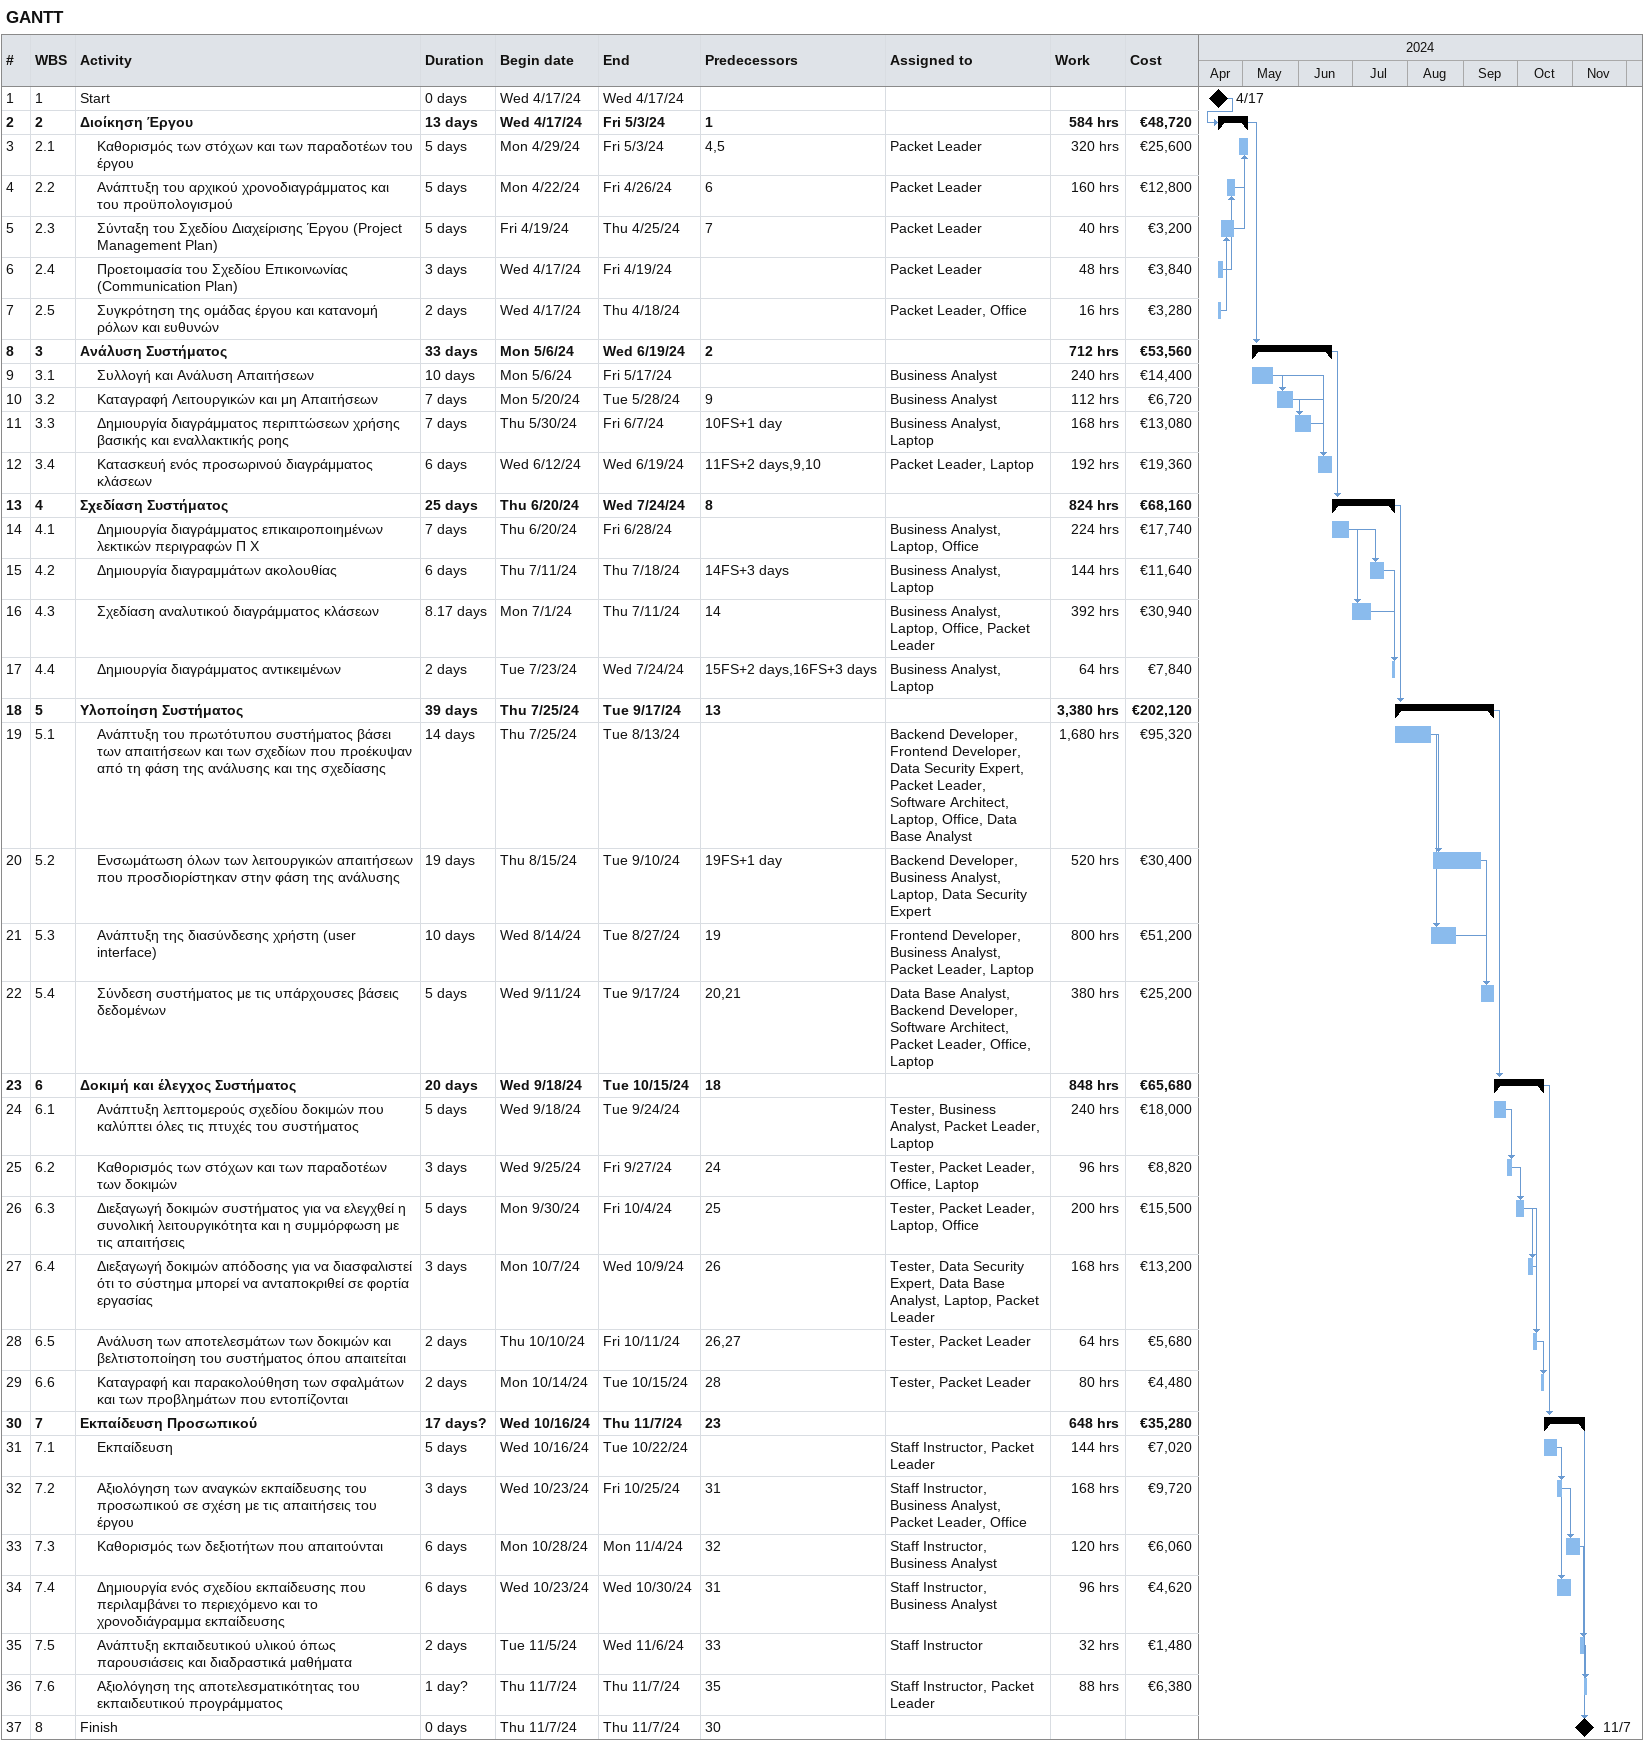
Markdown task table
GANTT

| ID | WBS | Task | Duration | Start | Finish | Predecessors | Resources | Work (h) | Cost (€) |
|---|---|---|---|---|---|---|---|---|---|
| 1 | 1 | Start | 0d | 2024-04-17 | 2024-04-17 |  |  |  |  |
| 2 | 2 | **Διοίκηση Έργου** | 13d | 2024-04-17 | 2024-05-03 | 1 |  | 584 | 48720 |
| 3 | 2.1 | Καθορισμός των στόχων και των παραδοτέων του έργου | 5d | 2024-04-29 | 2024-05-03 | 4, 5 | Packet Leader | 320 | 25600 |
| 4 | 2.2 | Ανάπτυξη του αρχικού χρονοδιαγράμματος και του προϋπολογισμού | 5d | 2024-04-22 | 2024-04-26 | 6 | Packet Leader | 160 | 12800 |
| 5 | 2.3 | Σύνταξη του Σχεδίου Διαχείρισης Έργου (Project Management Plan) | 5d | 2024-04-19 | 2024-04-25 | 7 | Packet Leader | 40 | 3200 |
| 6 | 2.4 | Προετοιμασία του Σχεδίου Επικοινωνίας (Communication Plan) | 3d | 2024-04-17 | 2024-04-19 |  | Packet Leader | 48 | 3840 |
| 7 | 2.5 | Συγκρότηση της ομάδας έργου και κατανομή ρόλων και ευθυνών | 2d | 2024-04-17 | 2024-04-18 |  | Packet Leader, Office | 16 | 3280 |
| 8 | 3 | **Ανάλυση Συστήματος** | 33d | 2024-05-06 | 2024-06-19 | 2 |  | 712 | 53560 |
| 9 | 3.1 | Συλλογή και Ανάλυση Απαιτήσεων | 10d | 2024-05-06 | 2024-05-17 |  | Business Analyst | 240 | 14400 |
| 10 | 3.2 | Καταγραφή Λειτουργικών και μη Απαιτήσεων | 7d | 2024-05-20 | 2024-05-28 | 9 | Business Analyst | 112 | 6720 |
| 11 | 3.3 | Δημιουργία διαγράμματος περιπτώσεων χρήσης βασικής και εναλλακτικής ροης | 7d | 2024-05-30 | 2024-06-07 | 10FS+1d | Business Analyst, Laptop | 168 | 13080 |
| 12 | 3.4 | Κατασκευή ενός προσωρινού διαγράμματος κλάσεων | 6d | 2024-06-12 | 2024-06-19 | 11FS+2d, 9, 10 | Packet Leader, Laptop | 192 | 19360 |
| 13 | 4 | **Σχεδίαση Συστήματος** | 25d | 2024-06-20 | 2024-07-24 | 8 |  | 824 | 68160 |
| 14 | 4.1 | Δημιουργία διαγράμματος επικαιροποιημένων λεκτικών περιγραφών Π Χ | 7d | 2024-06-20 | 2024-06-28 |  | Business Analyst, Laptop, Office | 224 | 17740 |
| 15 | 4.2 | Δημιουργία διαγραμμάτων ακολουθίας | 6d | 2024-07-11 | 2024-07-18 | 14FS+3d | Business Analyst, Laptop | 144 | 11640 |
| 16 | 4.3 | Σχεδίαση αναλυτικού διαγράμματος κλάσεων | 8.17d | 2024-07-01 | 2024-07-11 | 14 | Business Analyst, Laptop, Office, Packet Leader | 392 | 30940 |
| 17 | 4.4 | Δημιουργία διαγράμματος αντικειμένων | 2d | 2024-07-23 | 2024-07-24 | 15FS+2d, 16FS+3d | Business Analyst, Laptop | 64 | 7840 |
| 18 | 5 | **Υλοποίηση Συστήματος** | 39d | 2024-07-25 | 2024-09-17 | 13 |  | 3380 | 202120 |
| 19 | 5.1 | Ανάπτυξη του πρωτότυπου συστήματος βάσει των απαιτήσεων και των σχεδίων που προέκυψαν από τη φάση της ανάλυσης και της σχεδίασης | 14d | 2024-07-25 | 2024-08-13 |  | Backend Developer, Frontend Developer, Data Security Expert, Packet Leader, Software Architect, Laptop, Office, Data Base Analyst | 1680 | 95320 |
| 20 | 5.2 | Ενσωμάτωση όλων των λειτουργικών απαιτήσεων που προσδιορίστηκαν στην φάση της ανάλυσης | 19d | 2024-08-15 | 2024-09-10 | 19FS+1d | Backend Developer, Business Analyst, Laptop, Data Security Expert | 520 | 30400 |
| 21 | 5.3 | Ανάπτυξη της διασύνδεσης χρήστη (user interface) | 10d | 2024-08-14 | 2024-08-27 | 19 | Frontend Developer, Business Analyst, Packet Leader, Laptop | 800 | 51200 |
| 22 | 5.4 | Σύνδεση συστήματος με τις υπάρχουσες βάσεις δεδομένων | 5d | 2024-09-11 | 2024-09-17 | 20, 21 | Data Base Analyst, Backend Developer, Software Architect, Packet Leader, Office, Laptop | 380 | 25200 |
| 23 | 6 | **Δοκιμή και έλεγχος Συστήματος** | 20d | 2024-09-18 | 2024-10-15 | 18 |  | 848 | 65680 |
| 24 | 6.1 | Ανάπτυξη λεπτομερούς σχεδίου δοκιμών που καλύπτει όλες τις πτυχές του συστήματος | 5d | 2024-09-18 | 2024-09-24 |  | Tester, Business Analyst, Packet Leader, Laptop | 240 | 18000 |
| 25 | 6.2 | Καθορισμός των στόχων και των παραδοτέων των δοκιμών | 3d | 2024-09-25 | 2024-09-27 | 24 | Tester, Packet Leader, Office, Laptop | 96 | 8820 |
| 26 | 6.3 | Διεξαγωγή δοκιμών συστήματος για να ελεγχθεί η συνολική λειτουργικότητα και η συμμόρφωση με τις απαιτήσεις | 5d | 2024-09-30 | 2024-10-04 | 25 | Tester, Packet Leader, Laptop, Office | 200 | 15500 |
| 27 | 6.4 | Διεξαγωγή δοκιμών απόδοσης για να διασφαλιστεί ότι το σύστημα μπορεί να ανταποκριθεί σε φορτία εργασίας | 3d | 2024-10-07 | 2024-10-09 | 26 | Tester, Data Security Expert, Data Base Analyst, Laptop, Packet Leader | 168 | 13200 |
| 28 | 6.5 | Ανάλυση των αποτελεσμάτων των δοκιμών και βελτιστοποίηση του συστήματος όπου απαιτείται | 2d | 2024-10-10 | 2024-10-11 | 26, 27 | Tester, Packet Leader | 64 | 5680 |
| 29 | 6.6 | Καταγραφή και παρακολούθηση των σφαλμάτων και των προβλημάτων που εντοπίζονται | 2d | 2024-10-14 | 2024-10-15 | 28 | Tester, Packet Leader | 80 | 4480 |
| 30 | 7 | **Εκπαίδευση Προσωπικού** | 17d? | 2024-10-16 | 2024-11-07 | 23 |  | 648 | 35280 |
| 31 | 7.1 | Εκπαίδευση | 5d | 2024-10-16 | 2024-10-22 |  | Staff Instructor, Packet Leader | 144 | 7020 |
| 32 | 7.2 | Αξιολόγηση των αναγκών εκπαίδευσης του προσωπικού σε σχέση με τις απαιτήσεις του έργου | 3d | 2024-10-23 | 2024-10-25 | 31 | Staff Instructor, Business Analyst, Packet Leader, Office | 168 | 9720 |
| 33 | 7.3 | Καθορισμός των δεξιοτήτων που απαιτούνται | 6d | 2024-10-28 | 2024-11-04 | 32 | Staff Instructor, Business Analyst | 120 | 6060 |
| 34 | 7.4 | Δημιουργία ενός σχεδίου εκπαίδευσης που περιλαμβάνει το περιεχόμενο και το χρονοδιάγραμμα εκπαίδευσης | 6d | 2024-10-23 | 2024-10-30 | 31 | Staff Instructor, Business Analyst | 96 | 4620 |
| 35 | 7.5 | Ανάπτυξη εκπαιδευτικού υλικού όπως παρουσιάσεις και διαδραστικά μαθήματα | 2d | 2024-11-05 | 2024-11-06 | 33 | Staff Instructor | 32 | 1480 |
| 36 | 7.6 | Αξιολόγηση της αποτελεσματικότητας του εκπαιδευτικού προγράμματος | 1d? | 2024-11-07 | 2024-11-07 | 35 | Staff Instructor, Packet Leader | 88 | 6380 |
| 37 | 8 | Finish | 0d | 2024-11-07 | 2024-11-07 | 30 |  |  |  |
